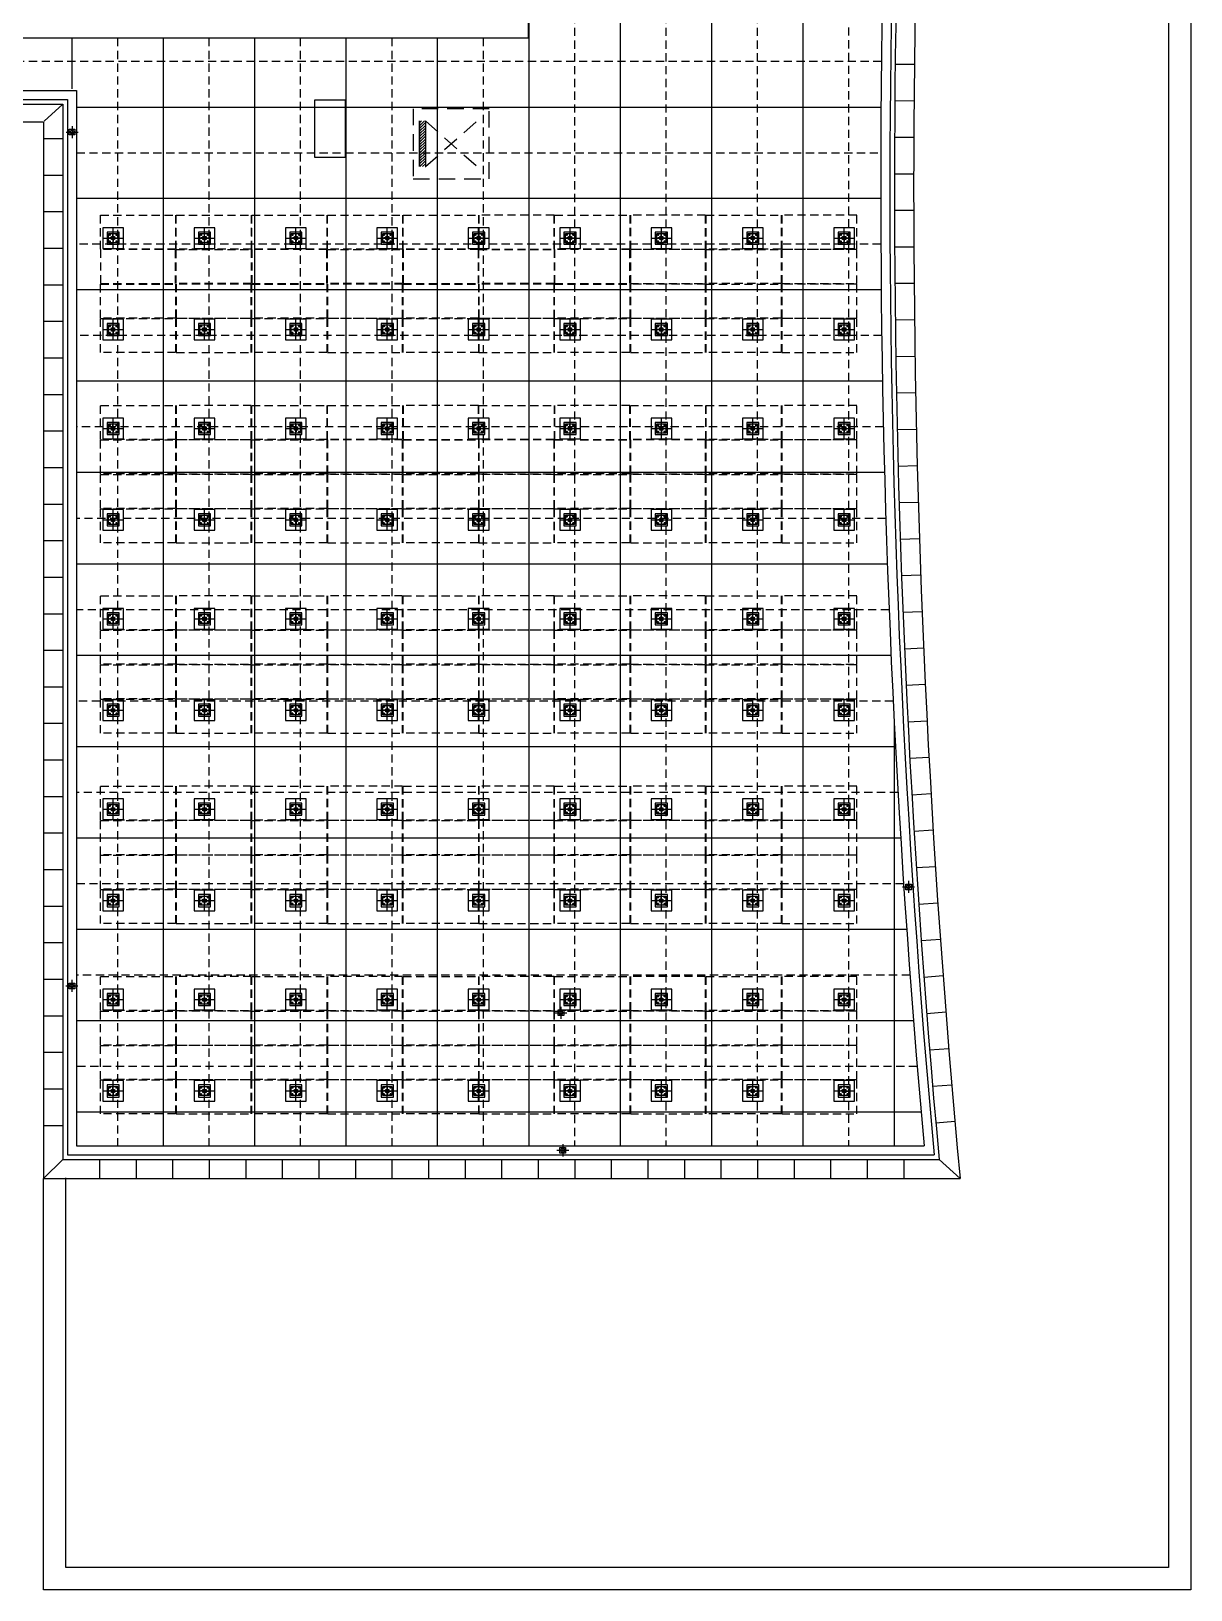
# Model space of a CAD drawing. Header units: millimetres. Extents: x 49154 to 181784, y 28275 to 149577.
# Drawn here: x 143714 to 181784, y 28275 to 79450 of the extents above; entities that cross this region are included whole.
import ezdxf

# ---------------------------------------------------------------- set-up
doc = ezdxf.new("R2010")
doc.units = ezdxf.units.MM
doc.header["$LTSCALE"] = 300
doc.linetypes.add('CENTER', pattern=[2, 1.25, -0.25, 0.25, -0.25])
doc.linetypes.add('HID', pattern=[2.8, 1.8, -1])
for name, color, linetype in [('A-ELE', 7, 'Continuous'), ('A-ELE-4', 4, 'Continuous'), ('A-ELE-8', 8, 'Continuous'), ('A-ETC-HANDRAIL', 8, 'Continuous'), ('A-FIN', 6, 'Continuous'), ('A-HAT', 251, 'Continuous'), ('A-SYM', 7, 'Continuous'), ('A-WALL', 3, 'Continuous'), ('A-지붕바닥', 251, 'Continuous'), ('OPEN', 1, 'HID'), ('우수계획', 7, 'Continuous'), ('장비패드', 7, 'Continuous'), ('태양광', 7, 'Continuous'), ('태양광 모듈', 150, 'Continuous'), ('트랜치', 8, 'Continuous')]:
    doc.layers.add(name, color=color, linetype=linetype)

# ---------------------------------------------------------------- blocks, each defined once
blk = doc.blocks.new('A$Cacae0627')
at = {"layer": '우수계획', "color": 1}
for p, q in [((-528, 0), (528, 0)), ((0, 528), (0, -528))]:
    blk.add_line(p, q, dxfattribs=at)
at = {"layer": '우수계획', "color": 6, "lineweight": -3}
blk.add_lwpolyline([(-250, 250), (250, 250), (250, -250), (-250, -250)], close=True, dxfattribs=at)
blk.add_circle((0, 0), 167, dxfattribs=at)
blk = doc.blocks.new('A$C2f499a12')
at = {"layer": 'A-SYM', "xscale": 0.3749999999999939, "yscale": 0.3749999999999939, "zscale": 0.3749999999999939}
blk.add_blockref('A$Cacae0627', (308, 198), dxfattribs=at)
blk = doc.blocks.new('G$CF06C846F')
at = {"layer": '태양광', "color": 6, "linetype": 'CENTER', "ltscale": 5}
for p, q in [((0, 29), (58, 29)), ((29, 58), (29, 0))]:
    blk.add_line(p, q, dxfattribs=at)
at = {"layer": '태양광', "color": 6}
blk.add_lwpolyline([(14, 20), (29, 12), (44, 20), (44, 38), (29, 46), (14, 38)], close=True, dxfattribs=at)
for radius in [15, 10]:
    blk.add_circle((29, 29), radius, dxfattribs=at)
blk = doc.blocks.new('G$CCACB8904')
at = {"layer": '태양광', "color": 1, "linetype": 'CENTER', "ltscale": 50}
for p, q in [((300, 640), (300, -40)), ((-40, 300), (640, 300))]:
    blk.add_line(p, q, dxfattribs=at)
at = {"layer": '태양광', "color": 9}
for p, q in [((450, 450), (150, 450)), ((150, 450), (150, 150)), ((150, 150), (450, 150)), ((250, 304.5), (185, 304.5)), ((185, 295.5), (185, 304.5)), ((250, 295.5), (185, 295.5)), ((230, 295.5), (230, 304.5)), ((295.5, 350), (295.5, 415)), ((295.5, 415), (304.5, 415)), ((295.5, 370), (304.5, 370)), ((295.5, 250), (295.5, 185)), ((304.5, 225), (295.5, 225)), ((304.5, 185), (295.5, 185)), ((304.5, 350), (304.5, 415)), ((304.5, 250), (304.5, 185)), ((350, 304.5), (415, 304.5)), ((350, 295.5), (415, 295.5)), ((370, 304.5), (370, 295.5)), ((415, 304.5), (415, 295.5)), ((450, 150), (450, 450))]:
    blk.add_line(p, q, dxfattribs=at)
at = {"layer": '태양광', "color": 8}
blk.add_lwpolyline([(640, 640), (640, -40), (-40, -40), (-40, 640)], close=True, dxfattribs=at)
at = {"layer": '태양광', "color": 251, "linetype": 'HID'}
blk.add_lwpolyline([(500, 100), (100, 100), (100, 500), (500, 500)], close=True, dxfattribs=at)
at = {"layer": '태양광', "color": 4}
for points in [[(250, 250), (350, 250), (350, 350), (250, 350)], [(253.2, 253.2), (346.8, 253.2), (346.8, 346.8), (253.2, 346.8)]]:
    blk.add_lwpolyline(points, close=True, dxfattribs=at)
at = {"layer": '태양광'}
for p in [(161, 381), (161, 161), (381, 381), (381, 161)]:
    blk.add_blockref('G$CF06C846F', p, dxfattribs=at)
blk = doc.blocks.new('*U81')
blk.add_blockref('G$CCACB8904', (-300, -300))
blk = doc.blocks.new('*U80')
at = {"layer": '태양광'}
blk.add_blockref('*U81', (0, 0), dxfattribs=at)
blk = doc.blocks.new('*U2461')
at = {"layer": '태양광'}
blk.add_blockref('*U80', (0, 0), dxfattribs=at)
blk = doc.blocks.new('*U70')
at = {"color": 6}
for p in [(0, 3000), (3000, 3000), (6000, 3000), (9000, 3000), (0, 0), (3000, 0), (6000, 0), (9000, 0)]:
    blk.add_blockref('*U2461', p, dxfattribs=at)
at = {"color": 0, "linetype": 'ByBlock', "lineweight": -2, "transparency": 16777216}
for p in [(12000, 3000), (15000, 3000), (18000, 3000), (21000, 3000), (24000, 3000), (12000, 0), (15000, 0), (18000, 0), (21000, 0), (24000, 0)]:
    blk.add_blockref('*U2461', p, dxfattribs=at)
blk = doc.blocks.new('*U83')
blk.add_blockref('G$CCACB8904', (-300, -300))
blk = doc.blocks.new('*U82')
at = {"layer": '태양광'}
blk.add_blockref('*U83', (0, 0), dxfattribs=at)
blk = doc.blocks.new('*U2463')
at = {"layer": '태양광'}
blk.add_blockref('*U82', (0, 0), dxfattribs=at)
blk = doc.blocks.new('*U72')
at = {"color": 6}
for p in [(0, 3000), (3000, 3000), (6000, 3000), (9000, 3000), (0, 0), (3000, 0), (6000, 0), (9000, 0)]:
    blk.add_blockref('*U2463', p, dxfattribs=at)
at = {"color": 0, "linetype": 'ByBlock', "lineweight": -2, "transparency": 16777216}
for p in [(12000, 3000), (15000, 3000), (18000, 3000), (21000, 3000), (24000, 3000), (12000, 0), (15000, 0), (18000, 0), (21000, 0), (24000, 0)]:
    blk.add_blockref('*U2463', p, dxfattribs=at)
blk = doc.blocks.new('*U85')
blk.add_blockref('G$CCACB8904', (-300, -300))
blk = doc.blocks.new('*U84')
at = {"layer": '태양광'}
blk.add_blockref('*U85', (0, 0), dxfattribs=at)
blk = doc.blocks.new('*U2465')
at = {"layer": '태양광'}
blk.add_blockref('*U84', (0, 0), dxfattribs=at)
blk = doc.blocks.new('*U74')
at = {"color": 6}
for p in [(0, 3000), (3000, 3000), (6000, 3000), (9000, 3000), (0, 0), (3000, 0), (6000, 0), (9000, 0)]:
    blk.add_blockref('*U2465', p, dxfattribs=at)
at = {"color": 0, "linetype": 'ByBlock', "lineweight": -2, "transparency": 16777216}
for p in [(12000, 3000), (15000, 3000), (18000, 3000), (21000, 3000), (24000, 3000), (12000, 0), (15000, 0), (18000, 0), (21000, 0), (24000, 0)]:
    blk.add_blockref('*U2465', p, dxfattribs=at)
blk = doc.blocks.new('*U87')
blk.add_blockref('G$CCACB8904', (-300, -300))
blk = doc.blocks.new('*U86')
at = {"layer": '태양광'}
blk.add_blockref('*U87', (0, 0), dxfattribs=at)
blk = doc.blocks.new('*U2467')
at = {"layer": '태양광'}
blk.add_blockref('*U86', (0, 0), dxfattribs=at)
blk = doc.blocks.new('*U76')
at = {"color": 6}
for p in [(0, 3000), (3000, 3000), (6000, 3000), (9000, 3000), (0, 0), (3000, 0), (6000, 0), (9000, 0)]:
    blk.add_blockref('*U2467', p, dxfattribs=at)
at = {"color": 0, "linetype": 'ByBlock', "lineweight": -2, "transparency": 16777216}
for p in [(12000, 3000), (15000, 3000), (18000, 3000), (21000, 3000), (24000, 3000), (12000, 0), (15000, 0), (18000, 0), (21000, 0), (24000, 0)]:
    blk.add_blockref('*U2467', p, dxfattribs=at)
blk = doc.blocks.new('*U89')
blk.add_blockref('G$CCACB8904', (-300, -300))
blk = doc.blocks.new('*U88')
at = {"layer": '태양광'}
blk.add_blockref('*U89', (0, 0), dxfattribs=at)
blk = doc.blocks.new('*U2469')
at = {"layer": '태양광'}
blk.add_blockref('*U88', (0, 0), dxfattribs=at)
blk = doc.blocks.new('*U78')
at = {"color": 6}
for p in [(0, 3000), (3000, 3000), (6000, 3000), (9000, 3000), (0, 0), (3000, 0), (6000, 0), (9000, 0)]:
    blk.add_blockref('*U2469', p, dxfattribs=at)
at = {"color": 0, "linetype": 'ByBlock', "lineweight": -2, "transparency": 16777216}
for p in [(12000, 3000), (15000, 3000), (18000, 3000), (21000, 3000), (24000, 3000), (12000, 0), (15000, 0), (18000, 0), (21000, 0), (24000, 0)]:
    blk.add_blockref('*U2469', p, dxfattribs=at)
blk = doc.blocks.new('2MF_기계장비패드')
at = {"layer": '장비패드', "elevation": 0}
for points in [[(-20250, 7600), (-19120, 7600), (-19120, 6600), (-20250, 6600)], [(-19120, 7600), (-17990, 7600), (-17990, 6600), (-19120, 6600)], [(-17990, 7600), (-16860, 7600), (-16860, 6600), (-17990, 6600)], [(-20290, 4400), (-17880, 4400), (-17880, 5400), (-20290, 5400)], [(-16750, 4400), (-17880, 4400), (-17880, 5400), (-16750, 5400)], [(-15620, 4400), (-16750, 4400), (-16750, 5400), (-15620, 5400)], [(-14490, 4400), (-15620, 4400), (-15620, 5400), (-14490, 5400)], [(-16890, 3200), (-20290, 3200), (-20290, 2100), (-16890, 2100)], [(-13190, 3200), (-16590, 3200), (-16590, 2100), (-13190, 2100)], [(-10240, 2100), (-12890, 2100), (-12890, 3200), (-10240, 3200)], [(-7290, 2100), (-9940, 2100), (-9940, 3200), (-7290, 3200)], [(-4340, 2100), (-6990, 2100), (-6990, 3200), (-4340, 3200)], [(-1390, 2100), (-4040, 2100), (-4040, 3200), (-1390, 3200)], [(-17640, -200), (-20290, -200), (-20290, 900), (-17640, 900)], [(-14690, -200), (-17340, -200), (-17340, 900), (-14690, 900)], [(-11740, -200), (-14390, -200), (-14390, 900), (-11740, 900)], [(-8790, -200), (-11440, -200), (-11440, 900), (-8790, 900)], [(-5840, -200), (-8490, -200), (-8490, 900), (-5840, 900)], [(-2890, -200), (-5540, -200), (-5540, 900), (-2890, 900)], [(-16890, -2600), (-20290, -2600), (-20290, -1500), (-16890, -1500)], [(-16590, -2600), (-13590, -2600), (-13590, -1500), (-16590, -1500)], [(-13290, -2600), (-10290, -2600), (-10290, -1500), (-13290, -1500)], [(-7340, -2600), (-9990, -2600), (-9990, -1500), (-7340, -1500)], [(-4390, -2600), (-7040, -2600), (-7040, -1500), (-4390, -1500)], [(-4090, -2600), (-2250, -2600), (-2250, -1500), (-4090, -1500)], [(-16890, -3800), (-20290, -3800), (-20290, -4900), (-16890, -4900)], [(-13190, -3800), (-16590, -3800), (-16590, -4900), (-13190, -4900)], [(-10090, -3700), (-12890, -3700), (-12890, -4900), (-10090, -4900)], [(-9790, -4900), (-7380, -4900), (-7380, -3900), (-9790, -3900)], [(-6580, -4900), (-4740, -4900), (-4740, -3900), (-6580, -3900)], [(-4740, -4900), (-3300, -4900), (-3300, -3900), (-4740, -3900)], [(-3300, -4900), (-1830, -4900), (-1830, -3900), (-3300, -3900)], [(-130, -17205), (870, -17205), (870, -19105), (-130, -19105)]]:
    blk.add_lwpolyline(points, close=True, dxfattribs=at)

msp = doc.modelspace()

# ---------------------------------------------------------------- hatches: boundary and pattern name
at = {"layer": 'A-HAT'}
h = msp.add_hatch(dxfattribs=at)
h.set_pattern_fill('ANSI31', color=252, scale=20)
h.set_pattern_definition([(45, (39600, -25700), (-44.90128, 44.90128), [])])
h.paths.add_polyline_path([(156463.6, 76505), (156653.6, 76505), (156653.6, 75005), (156463.6, 75005)])

# ---------------------------------------------------------------- linework, layer by layer
at = {"layer": 'A-ELE', "ltscale": 10}
for p, q in [((123903.6, 77055), (144753.6, 77055)), ((144753.6, 77055), (144753.6, 42405)), ((144753.6, 42405), (173520.6, 42405))]:
    msp.add_line(p, q, dxfattribs=at)
msp.add_lwpolyline([(123373.6, 79375), (123373.6, 76475), (144123.6, 76475), (144123.6, 41775), (174212.1, 41775)], dxfattribs=at)
for radius, start, end in [(347015, 174.623942, 185.270322), (346385, 174.59608, 185.384597)]:
    msp.add_arc((519068.6, 74280), radius, start, end, dxfattribs=at)
at = {"layer": 'A-ELE-4', "linetype": 'HID'}
msp.add_lwpolyline([(156253.6, 74605), (158753.6, 74605), (158753.6, 76905), (156253.6, 76905)], close=True, dxfattribs=at)
at = {"layer": 'A-ELE-8', "color": 251, "elevation": 0}
for points in [[(173043.4, 90710), (181783.6, 90710), (181783.6, 28275), (144123.6, 28275), (144123.6, 41775)], [(173009.5, 89980), (181053.6, 89980), (181053.6, 29005), (144853.6, 29005), (144853.6, 41805)]]:
    msp.add_lwpolyline(points, dxfattribs=at)
at = {"layer": 'A-ETC-HANDRAIL'}
for p, q in [((172707.5, 78352.5), (172077.6, 78359.9)), ((172695.5, 77154.8), (172065.5, 77160)), ((144123.6, 75925), (144753.6, 75925)), ((172687.6, 75957), (172057.6, 75960)), ((144123.6, 74725), (144753.6, 74725)), ((172683.9, 74759.2), (172053.9, 74760)), ((144123.6, 73525), (144753.6, 73525)), ((172684.3, 73561.3), (172054.3, 73560)), ((144123.6, 72325), (144753.6, 72325)), ((172688.9, 72363.5), (172058.9, 72360)), ((172697.6, 71165.7), (172067.6, 71160.1)), ((144123.6, 71125), (144753.6, 71125)), ((144123.6, 69925), (144753.6, 69925)), ((172710.4, 69968), (172080.5, 69960.1)), ((144123.6, 68725), (144753.6, 68725)), ((172727.4, 68770.3), (172097.5, 68760.3)), ((172748.5, 67572.6), (172118.6, 67560.4)), ((144123.6, 67525), (144753.6, 67525)), ((144123.6, 66325), (144753.6, 66325)), ((172773.8, 66375.1), (172143.9, 66360.7)), ((144123.6, 65125), (144753.6, 65125)), ((172803.2, 65177.6), (172173.4, 65161.1)), ((172836.7, 63980.3), (172207, 63961.5)), ((144123.6, 63925), (144753.6, 63925)), ((144123.6, 62725), (144753.6, 62725)), ((172874.4, 62783), (172244.8, 62762.1)), ((144123.6, 61525), (144753.6, 61525)), ((172916.2, 61586), (172286.7, 61562.9)), ((172962.2, 60389), (172332.7, 60363.8)), ((144123.6, 60325), (144753.6, 60325)), ((144123.6, 59125), (144753.6, 59125)), ((173012.3, 59192.2), (172382.9, 59164.8)), ((144123.6, 57925), (144753.6, 57925)), ((173066.6, 57995.7), (172437.3, 57966)), ((144123.6, 56725), (144753.6, 56725)), ((173124.9, 56799.3), (172495.7, 56767.5)), ((144123.6, 55525), (144753.6, 55525)), ((173187.5, 55603.1), (172558.4, 55569.1)), ((144123.6, 54325), (144753.6, 54325)), ((173254.1, 54407.1), (172625.2, 54371)), ((144123.6, 53125), (144753.6, 53125)), ((173324.9, 53211.4), (172696.1, 53173.1)), ((144123.6, 51925), (144753.6, 51925)), ((173399.8, 52015.9), (172771.1, 51975.4)), ((144123.6, 50725), (144753.6, 50725)), ((173478.9, 50820.7), (172850.3, 50778)), ((144123.6, 49525), (144753.6, 49525)), ((173562.1, 49625.8), (172933.7, 49580.9)), ((144123.6, 48325), (144753.6, 48325)), ((173649.4, 48431.1), (173021.2, 48384.1)), ((144123.6, 47125), (144753.6, 47125)), ((173740.8, 47236.8), (173112.8, 47187.6)), ((144123.6, 45925), (144753.6, 45925)), ((173836.4, 46042.8), (173208.5, 45991.4)), ((144123.6, 44725), (144753.6, 44725)), ((173936.1, 44849.1), (173308.4, 44795.6)), ((144123.6, 43525), (144753.6, 43525)), ((174040, 43655.8), (173412.4, 43600.1)), ((145967.8, 41775), (145967.8, 42405)), ((147167.8, 41775), (147167.8, 42405)), ((148367.8, 41775), (148367.8, 42405)), ((149567.8, 41775), (149567.8, 42405)), ((150767.8, 41775), (150767.8, 42405)), ((151967.8, 41775), (151967.8, 42405)), ((153167.8, 41775), (153167.8, 42405)), ((154367.8, 41775), (154367.8, 42405)), ((155567.8, 41775), (155567.8, 42405)), ((156767.8, 41775), (156767.8, 42405)), ((157967.8, 41775), (157967.8, 42405)), ((159167.8, 41775), (159167.8, 42405)), ((160367.8, 41775), (160367.8, 42405)), ((161567.8, 41775), (161567.8, 42405)), ((162767.8, 41775), (162767.8, 42405)), ((163967.8, 41775), (163967.8, 42405)), ((165167.8, 41775), (165167.8, 42405)), ((166367.8, 41775), (166367.8, 42405)), ((167567.8, 41775), (167567.8, 42405)), ((168767.8, 41775), (168767.8, 42405)), ((169967.8, 41775), (169967.8, 42405)), ((171167.8, 41775), (171167.8, 42405)), ((172367.8, 41775), (172367.8, 42405))]:
    msp.add_line(p, q, dxfattribs=at)
at = {"layer": 'A-FIN'}
msp.add_line((156453.6, 76505), (156453.6, 75005), dxfattribs=at)
at = {"layer": 'A-HAT'}
for p, q in [((144753.6, 77055), (144143.6, 76495)), ((144753.6, 42405), (144123.6, 41775)), ((173520.6, 42405), (174212.1, 41775))]:
    msp.add_line(p, q, dxfattribs=at)
at = {"layer": 'A-WALL'}
for p, q in [((156463.6, 76505), (156463.6, 75005)), ((156653.6, 76505), (156653.6, 75005))]:
    msp.add_line(p, q, dxfattribs=at)
at = {"layer": 'A-지붕바닥'}
for p, q in [((169048.6, 106455), (169048.6, 42855)), ((163048.6, 103505), (163048.6, 42855)), ((166048.6, 103505), (166048.6, 42855)), ((160048.6, 96655), (160048.6, 42855)), ((145048.6, 79225), (145048.6, 77555)), ((148048.6, 79225), (148048.6, 42855)), ((151048.6, 79225), (151048.6, 42855)), ((154048.6, 79225), (154048.6, 42855)), ((157048.6, 42855), (157048.6, 79225)), ((145203.6, 76955), (171613.9, 76955)), ((171603.7, 73955), (145203.6, 73955)), ((171619.5, 70955), (145203.6, 70955)), ((171661.1, 67955), (145203.6, 67955)), ((171728.7, 64955), (145203.6, 64955)), ((171822.2, 61955), (145203.6, 61955)), ((171941.7, 58955), (145203.6, 58955)), ((172048.6, 56700.2), (172048.6, 42855)), ((172087.1, 55955), (145203.6, 55955)), ((172258.6, 52955), (145203.6, 52955)), ((172456.1, 49955), (145203.6, 49955)), ((172679.7, 46955), (145203.6, 46955)), ((172929.4, 43955), (145203.6, 43955))]:
    msp.add_line(p, q, dxfattribs=at)
at = {"layer": 'A-지붕바닥', "linetype": 'HID', "ltscale": 0.5}
for p, q in [((170548.6, 106455), (170548.6, 42855)), ((161548.6, 103505), (161548.6, 42855)), ((164548.6, 103505), (164548.6, 42855)), ((167548.6, 103505), (167548.6, 42855)), ((146548.6, 79225), (146548.6, 42855)), ((149548.6, 79225), (149548.6, 42855)), ((152548.6, 79225), (152548.6, 42855)), ((155548.6, 79225), (155548.6, 42855)), ((158548.6, 79225), (158548.6, 42855)), ((171628.6, 78455), (124353.6, 78455)), ((145203.6, 75455), (171605.6, 75455)), ((171608.4, 72455), (145203.6, 72455)), ((171637.1, 69455), (145203.6, 69455)), ((171691.7, 66455), (145203.6, 66455)), ((171772.2, 63455), (145203.6, 63455)), ((171878.7, 60455), (145203.6, 60455)), ((172011.2, 57455), (145203.6, 57455)), ((172169.6, 54455), (145203.6, 54455)), ((172354.1, 51455), (145203.6, 51455)), ((172564.6, 48455), (145203.6, 48455)), ((172801.3, 45455), (145203.6, 45455))]:
    msp.add_line(p, q, dxfattribs=at)
at = {"layer": 'OPEN'}
for p, q in [((156653.6, 75005), (158353.6, 76505)), ((156653.6, 76505), (158353.6, 75005))]:
    msp.add_line(p, q, dxfattribs=at)
at = {"layer": '태양광 모듈', "linetype": 'HID', "ltscale": 0.5, "elevation": 0}
for points in [[(145988.6, 73410.7), (148453.6, 73410.7), (148453.6, 72293.9), (145988.6, 72293.9)], [(148473.6, 73410.7), (150938.6, 73410.7), (150938.6, 72293.9), (148473.6, 72293.9)], [(150958.6, 73410.7), (153423.6, 73410.7), (153423.6, 72293.9), (150958.6, 72293.9)], [(153443.6, 73410.7), (155908.6, 73410.7), (155908.6, 72293.9), (153443.6, 72293.9)], [(155928.6, 73410.7), (158393.6, 73410.7), (158393.6, 72293.9), (155928.6, 72293.9)], [(158413.6, 72293.9), (160878.6, 72293.9), (160878.6, 73410.7), (158413.6, 73410.7)], [(160898.6, 73410.7), (163363.6, 73410.7), (163363.6, 72293.9), (160898.6, 72293.9)], [(163383.6, 72293.9), (165848.6, 72293.9), (165848.6, 73410.7), (163383.6, 73410.7)], [(165868.6, 73410.7), (168333.6, 73410.7), (168333.6, 72293.9), (165868.6, 72293.9)], [(168353.6, 72293.9), (170818.6, 72293.9), (170818.6, 73410.7), (168353.6, 73410.7)], [(148453.6, 72279.2), (145988.6, 72279.2), (145988.6, 71162.4), (148453.6, 71162.4)], [(150938.6, 71162.4), (148473.6, 71162.4), (148473.6, 72279.2), (150938.6, 72279.2)], [(153423.6, 72279.2), (150958.6, 72279.2), (150958.6, 71162.4), (153423.6, 71162.4)], [(155908.6, 71162.4), (153443.6, 71162.4), (153443.6, 72279.2), (155908.6, 72279.2)], [(158393.6, 72279.2), (155928.6, 72279.2), (155928.6, 71162.4), (158393.6, 71162.4)], [(160878.6, 71162.4), (158413.6, 71162.4), (158413.6, 72279.2), (160878.6, 72279.2)], [(163363.6, 72279.2), (160898.6, 72279.2), (160898.6, 71162.4), (163363.6, 71162.4)], [(165848.6, 72279.2), (163383.6, 72279.2), (163383.6, 71162.4), (165848.6, 71162.4)], [(168333.6, 71162.4), (165868.6, 71162.4), (165868.6, 72279.2), (168333.6, 72279.2)], [(170818.6, 72279.2), (168353.6, 72279.2), (168353.6, 71162.4), (170818.6, 71162.4)], [(145988.6, 71147.6), (148453.6, 71147.6), (148453.6, 70030.9), (145988.6, 70030.9)], [(148473.6, 70030.9), (150938.6, 70030.9), (150938.6, 71147.6), (148473.6, 71147.6)], [(150958.6, 71147.6), (153423.6, 71147.6), (153423.6, 70030.9), (150958.6, 70030.9)], [(153443.6, 70030.9), (155908.6, 70030.9), (155908.6, 71147.6), (153443.6, 71147.6)], [(155928.6, 71147.6), (158393.6, 71147.6), (158393.6, 70030.9), (155928.6, 70030.9)], [(158413.6, 70030.9), (160878.6, 70030.9), (160878.6, 71147.6), (158413.6, 71147.6)], [(160898.6, 71147.6), (163363.6, 71147.6), (163363.6, 70030.9), (160898.6, 70030.9)], [(163383.6, 70030.9), (165848.6, 70030.9), (165848.6, 71147.6), (163383.6, 71147.6)], [(165868.6, 71147.6), (168333.6, 71147.6), (168333.6, 70030.9), (165868.6, 70030.9)], [(168353.6, 70030.9), (170818.6, 70030.9), (170818.6, 71147.6), (168353.6, 71147.6)], [(148453.6, 68899.3), (145988.6, 68899.3), (145988.6, 70016.1), (148453.6, 70016.1)], [(150938.6, 70016.1), (148473.6, 70016.1), (148473.6, 68899.3), (150938.6, 68899.3)], [(153423.6, 68899.3), (150958.6, 68899.3), (150958.6, 70016.1), (153423.6, 70016.1)], [(155908.6, 70016.1), (153443.6, 70016.1), (153443.6, 68899.3), (155908.6, 68899.3)], [(158393.6, 68899.3), (155928.6, 68899.3), (155928.6, 70016.1), (158393.6, 70016.1)], [(160878.6, 70016.1), (158413.6, 70016.1), (158413.6, 68899.3), (160878.6, 68899.3)], [(163363.6, 68899.3), (160898.6, 68899.3), (160898.6, 70016.1), (163363.6, 70016.1)], [(165848.6, 70016.1), (163383.6, 70016.1), (163383.6, 68899.3), (165848.6, 68899.3)], [(168333.6, 68899.3), (165868.6, 68899.3), (165868.6, 70016.1), (168333.6, 70016.1)], [(170818.6, 70016.1), (168353.6, 70016.1), (168353.6, 68899.3), (170818.6, 68899.3)], [(145988.6, 67160.7), (148453.6, 67160.7), (148453.6, 66043.9), (145988.6, 66043.9)], [(148473.6, 66043.9), (150938.6, 66043.9), (150938.6, 67160.7), (148473.6, 67160.7)], [(150958.6, 67160.7), (153423.6, 67160.7), (153423.6, 66043.9), (150958.6, 66043.9)], [(153443.6, 67160.7), (155908.6, 67160.7), (155908.6, 66043.9), (153443.6, 66043.9)], [(155928.6, 66043.9), (158393.6, 66043.9), (158393.6, 67160.7), (155928.6, 67160.7)], [(158413.6, 67160.7), (160878.6, 67160.7), (160878.6, 66043.9), (158413.6, 66043.9)], [(160898.6, 66043.9), (163363.6, 66043.9), (163363.6, 67160.7), (160898.6, 67160.7)], [(163383.6, 67160.7), (165848.6, 67160.7), (165848.6, 66043.9), (163383.6, 66043.9)], [(165868.6, 67160.7), (168333.6, 67160.7), (168333.6, 66043.9), (165868.6, 66043.9)], [(168353.6, 66043.9), (170818.6, 66043.9), (170818.6, 67160.7), (168353.6, 67160.7)], [(148453.6, 64912.4), (145988.6, 64912.4), (145988.6, 66029.2), (148453.6, 66029.2)], [(150938.6, 66029.2), (148473.6, 66029.2), (148473.6, 64912.4), (150938.6, 64912.4)], [(153423.6, 64912.4), (150958.6, 64912.4), (150958.6, 66029.2), (153423.6, 66029.2)], [(155908.6, 66029.2), (153443.6, 66029.2), (153443.6, 64912.4), (155908.6, 64912.4)], [(158393.6, 64912.4), (155928.6, 64912.4), (155928.6, 66029.2), (158393.6, 66029.2)], [(160878.6, 66029.2), (158413.6, 66029.2), (158413.6, 64912.4), (160878.6, 64912.4)], [(163363.6, 64912.4), (160898.6, 64912.4), (160898.6, 66029.2), (163363.6, 66029.2)], [(165848.6, 66029.2), (163383.6, 66029.2), (163383.6, 64912.4), (165848.6, 64912.4)], [(168333.6, 64912.4), (165868.6, 64912.4), (165868.6, 66029.2), (168333.6, 66029.2)], [(170818.6, 66029.2), (168353.6, 66029.2), (168353.6, 64912.4), (170818.6, 64912.4)], [(145988.6, 64897.6), (148453.6, 64897.6), (148453.6, 63780.9), (145988.6, 63780.9)], [(148473.6, 63780.9), (150938.6, 63780.9), (150938.6, 64897.6), (148473.6, 64897.6)], [(150958.6, 64897.6), (153423.6, 64897.6), (153423.6, 63780.9), (150958.6, 63780.9)], [(153443.6, 63780.9), (155908.6, 63780.9), (155908.6, 64897.6), (153443.6, 64897.6)], [(155928.6, 64897.6), (158393.6, 64897.6), (158393.6, 63780.9), (155928.6, 63780.9)], [(158413.6, 63780.9), (160878.6, 63780.9), (160878.6, 64897.6), (158413.6, 64897.6)], [(160898.6, 64897.6), (163363.6, 64897.6), (163363.6, 63780.9), (160898.6, 63780.9)], [(163383.6, 63780.9), (165848.6, 63780.9), (165848.6, 64897.6), (163383.6, 64897.6)], [(165868.6, 64897.6), (168333.6, 64897.6), (168333.6, 63780.9), (165868.6, 63780.9)], [(168353.6, 63780.9), (170818.6, 63780.9), (170818.6, 64897.6), (168353.6, 64897.6)], [(148453.6, 62649.3), (145988.6, 62649.3), (145988.6, 63766.1), (148453.6, 63766.1)], [(150938.6, 63766.1), (148473.6, 63766.1), (148473.6, 62649.3), (150938.6, 62649.3)], [(153423.6, 62649.3), (150958.6, 62649.3), (150958.6, 63766.1), (153423.6, 63766.1)], [(155908.6, 63766.1), (153443.6, 63766.1), (153443.6, 62649.3), (155908.6, 62649.3)], [(158393.6, 62649.3), (155928.6, 62649.3), (155928.6, 63766.1), (158393.6, 63766.1)], [(160878.6, 63766.1), (158413.6, 63766.1), (158413.6, 62649.3), (160878.6, 62649.3)], [(163363.6, 62649.3), (160898.6, 62649.3), (160898.6, 63766.1), (163363.6, 63766.1)], [(165848.6, 63766.1), (163383.6, 63766.1), (163383.6, 62649.3), (165848.6, 62649.3)], [(168333.6, 62649.3), (165868.6, 62649.3), (165868.6, 63766.1), (168333.6, 63766.1)], [(170818.6, 63766.1), (168353.6, 63766.1), (168353.6, 62649.3), (170818.6, 62649.3)], [(148453.6, 59793.9), (145988.6, 59793.9), (145988.6, 60910.7), (148453.6, 60910.7)], [(150938.6, 60910.7), (148473.6, 60910.7), (148473.6, 59793.9), (150938.6, 59793.9)], [(153423.6, 59793.9), (150958.6, 59793.9), (150958.6, 60910.7), (153423.6, 60910.7)], [(155908.6, 60910.7), (153443.6, 60910.7), (153443.6, 59793.9), (155908.6, 59793.9)], [(158393.6, 59793.9), (155928.6, 59793.9), (155928.6, 60910.7), (158393.6, 60910.7)], [(160878.6, 60910.7), (158413.6, 60910.7), (158413.6, 59793.9), (160878.6, 59793.9)], [(163363.6, 59793.9), (160898.6, 59793.9), (160898.6, 60910.7), (163363.6, 60910.7)], [(165848.6, 60910.7), (163383.6, 60910.7), (163383.6, 59793.9), (165848.6, 59793.9)], [(168333.6, 59793.9), (165868.6, 59793.9), (165868.6, 60910.7), (168333.6, 60910.7)], [(170818.6, 60910.7), (168353.6, 60910.7), (168353.6, 59793.9), (170818.6, 59793.9)], [(148453.6, 58662.4), (145988.6, 58662.4), (145988.6, 59779.2), (148453.6, 59779.2)], [(150938.6, 59779.2), (148473.6, 59779.2), (148473.6, 58662.4), (150938.6, 58662.4)], [(153423.6, 58662.4), (150958.6, 58662.4), (150958.6, 59779.2), (153423.6, 59779.2)], [(155908.6, 59779.2), (153443.6, 59779.2), (153443.6, 58662.4), (155908.6, 58662.4)], [(158393.6, 58662.4), (155928.6, 58662.4), (155928.6, 59779.2), (158393.6, 59779.2)], [(160878.6, 59779.2), (158413.6, 59779.2), (158413.6, 58662.4), (160878.6, 58662.4)], [(163363.6, 58662.4), (160898.6, 58662.4), (160898.6, 59779.2), (163363.6, 59779.2)], [(165848.6, 59779.2), (163383.6, 59779.2), (163383.6, 58662.4), (165848.6, 58662.4)], [(168333.6, 58662.4), (165868.6, 58662.4), (165868.6, 59779.2), (168333.6, 59779.2)], [(170818.6, 59779.2), (168353.6, 59779.2), (168353.6, 58662.4), (170818.6, 58662.4)], [(148453.6, 57530.9), (145988.6, 57530.9), (145988.6, 58647.6), (148453.6, 58647.6)], [(150938.6, 58647.6), (148473.6, 58647.6), (148473.6, 57530.9), (150938.6, 57530.9)], [(153423.6, 57530.9), (150958.6, 57530.9), (150958.6, 58647.6), (153423.6, 58647.6)], [(155908.6, 58647.6), (153443.6, 58647.6), (153443.6, 57530.9), (155908.6, 57530.9)], [(158393.6, 57530.9), (155928.6, 57530.9), (155928.6, 58647.6), (158393.6, 58647.6)], [(160878.6, 58647.6), (158413.6, 58647.6), (158413.6, 57530.9), (160878.6, 57530.9)], [(163363.6, 57530.9), (160898.6, 57530.9), (160898.6, 58647.6), (163363.6, 58647.6)], [(165848.6, 58647.6), (163383.6, 58647.6), (163383.6, 57530.9), (165848.6, 57530.9)], [(168333.6, 57530.9), (165868.6, 57530.9), (165868.6, 58647.6), (168333.6, 58647.6)], [(170818.6, 58647.6), (168353.6, 58647.6), (168353.6, 57530.9), (170818.6, 57530.9)], [(148453.6, 56399.3), (145988.6, 56399.3), (145988.6, 57516.1), (148453.6, 57516.1)], [(150938.6, 57516.1), (148473.6, 57516.1), (148473.6, 56399.3), (150938.6, 56399.3)], [(153423.6, 56399.3), (150958.6, 56399.3), (150958.6, 57516.1), (153423.6, 57516.1)], [(155908.6, 57516.1), (153443.6, 57516.1), (153443.6, 56399.3), (155908.6, 56399.3)], [(158393.6, 56399.3), (155928.6, 56399.3), (155928.6, 57516.1), (158393.6, 57516.1)], [(160878.6, 57516.1), (158413.6, 57516.1), (158413.6, 56399.3), (160878.6, 56399.3)], [(163363.6, 56399.3), (160898.6, 56399.3), (160898.6, 57516.1), (163363.6, 57516.1)], [(165848.6, 57516.1), (163383.6, 57516.1), (163383.6, 56399.3), (165848.6, 56399.3)], [(168333.6, 56399.3), (165868.6, 56399.3), (165868.6, 57516.1), (168333.6, 57516.1)], [(170818.6, 57516.1), (168353.6, 57516.1), (168353.6, 56399.3), (170818.6, 56399.3)], [(148453.6, 53543.9), (145988.6, 53543.9), (145988.6, 54660.7), (148453.6, 54660.7)], [(150938.6, 54660.7), (148473.6, 54660.7), (148473.6, 53543.9), (150938.6, 53543.9)], [(153423.6, 53543.9), (150958.6, 53543.9), (150958.6, 54660.7), (153423.6, 54660.7)], [(155908.6, 54660.7), (153443.6, 54660.7), (153443.6, 53543.9), (155908.6, 53543.9)], [(158393.6, 53543.9), (155928.6, 53543.9), (155928.6, 54660.7), (158393.6, 54660.7)], [(160878.6, 54660.7), (158413.6, 54660.7), (158413.6, 53543.9), (160878.6, 53543.9)], [(163363.6, 53543.9), (160898.6, 53543.9), (160898.6, 54660.7), (163363.6, 54660.7)], [(165848.6, 54660.7), (163383.6, 54660.7), (163383.6, 53543.9), (165848.6, 53543.9)], [(168333.6, 53543.9), (165868.6, 53543.9), (165868.6, 54660.7), (168333.6, 54660.7)], [(170818.6, 54660.7), (168353.6, 54660.7), (168353.6, 53543.9), (170818.6, 53543.9)], [(148453.6, 52412.4), (145988.6, 52412.4), (145988.6, 53529.2), (148453.6, 53529.2)], [(150938.6, 53529.2), (148473.6, 53529.2), (148473.6, 52412.4), (150938.6, 52412.4)], [(153423.6, 52412.4), (150958.6, 52412.4), (150958.6, 53529.2), (153423.6, 53529.2)], [(155908.6, 53529.2), (153443.6, 53529.2), (153443.6, 52412.4), (155908.6, 52412.4)], [(158393.6, 52412.4), (155928.6, 52412.4), (155928.6, 53529.2), (158393.6, 53529.2)], [(160878.6, 53529.2), (158413.6, 53529.2), (158413.6, 52412.4), (160878.6, 52412.4)], [(163363.6, 52412.4), (160898.6, 52412.4), (160898.6, 53529.2), (163363.6, 53529.2)], [(165848.6, 53529.2), (163383.6, 53529.2), (163383.6, 52412.4), (165848.6, 52412.4)], [(168333.6, 52412.4), (165868.6, 52412.4), (165868.6, 53529.2), (168333.6, 53529.2)], [(170818.6, 53529.2), (168353.6, 53529.2), (168353.6, 52412.4), (170818.6, 52412.4)], [(148453.6, 51280.9), (145988.6, 51280.9), (145988.6, 52397.6), (148453.6, 52397.6)], [(150938.6, 52397.6), (148473.6, 52397.6), (148473.6, 51280.9), (150938.6, 51280.9)], [(153423.6, 51280.9), (150958.6, 51280.9), (150958.6, 52397.6), (153423.6, 52397.6)], [(155908.6, 52397.6), (153443.6, 52397.6), (153443.6, 51280.9), (155908.6, 51280.9)], [(158393.6, 51280.9), (155928.6, 51280.9), (155928.6, 52397.6), (158393.6, 52397.6)], [(160878.6, 52397.6), (158413.6, 52397.6), (158413.6, 51280.9), (160878.6, 51280.9)], [(163363.6, 51280.9), (160898.6, 51280.9), (160898.6, 52397.6), (163363.6, 52397.6)], [(165848.6, 52397.6), (163383.6, 52397.6), (163383.6, 51280.9), (165848.6, 51280.9)], [(168333.6, 51280.9), (165868.6, 51280.9), (165868.6, 52397.6), (168333.6, 52397.6)], [(170818.6, 52397.6), (168353.6, 52397.6), (168353.6, 51280.9), (170818.6, 51280.9)], [(148453.6, 50149.3), (145988.6, 50149.3), (145988.6, 51266.1), (148453.6, 51266.1)], [(150938.6, 51266.1), (148473.6, 51266.1), (148473.6, 50149.3), (150938.6, 50149.3)], [(153423.6, 50149.3), (150958.6, 50149.3), (150958.6, 51266.1), (153423.6, 51266.1)], [(155908.6, 51266.1), (153443.6, 51266.1), (153443.6, 50149.3), (155908.6, 50149.3)], [(158393.6, 50149.3), (155928.6, 50149.3), (155928.6, 51266.1), (158393.6, 51266.1)], [(160878.6, 51266.1), (158413.6, 51266.1), (158413.6, 50149.3), (160878.6, 50149.3)], [(163363.6, 50149.3), (160898.6, 50149.3), (160898.6, 51266.1), (163363.6, 51266.1)], [(165848.6, 51266.1), (163383.6, 51266.1), (163383.6, 50149.3), (165848.6, 50149.3)], [(168333.6, 50149.3), (165868.6, 50149.3), (165868.6, 51266.1), (168333.6, 51266.1)], [(170818.6, 51266.1), (168353.6, 51266.1), (168353.6, 50149.3), (170818.6, 50149.3)], [(148453.6, 47293.9), (145988.6, 47293.9), (145988.6, 48410.7), (148453.6, 48410.7)], [(150938.6, 48410.7), (148473.6, 48410.7), (148473.6, 47293.9), (150938.6, 47293.9)], [(153423.6, 47293.9), (150958.6, 47293.9), (150958.6, 48410.7), (153423.6, 48410.7)], [(155908.6, 48410.7), (153443.6, 48410.7), (153443.6, 47293.9), (155908.6, 47293.9)], [(158393.6, 47293.9), (155928.6, 47293.9), (155928.6, 48410.7), (158393.6, 48410.7)], [(160878.6, 48410.7), (158413.6, 48410.7), (158413.6, 47293.9), (160878.6, 47293.9)], [(163363.6, 47293.9), (160898.6, 47293.9), (160898.6, 48410.7), (163363.6, 48410.7)], [(165848.6, 48410.7), (163383.6, 48410.7), (163383.6, 47293.9), (165848.6, 47293.9)], [(168333.6, 47293.9), (165868.6, 47293.9), (165868.6, 48410.7), (168333.6, 48410.7)], [(170818.6, 48410.7), (168353.6, 48410.7), (168353.6, 47293.9), (170818.6, 47293.9)], [(148453.6, 46162.4), (145988.6, 46162.4), (145988.6, 47279.2), (148453.6, 47279.2)], [(150938.6, 47279.2), (148473.6, 47279.2), (148473.6, 46162.4), (150938.6, 46162.4)], [(153423.6, 46162.4), (150958.6, 46162.4), (150958.6, 47279.2), (153423.6, 47279.2)], [(155908.6, 47279.2), (153443.6, 47279.2), (153443.6, 46162.4), (155908.6, 46162.4)], [(158393.6, 46162.4), (155928.6, 46162.4), (155928.6, 47279.2), (158393.6, 47279.2)], [(160878.6, 47279.2), (158413.6, 47279.2), (158413.6, 46162.4), (160878.6, 46162.4)], [(163363.6, 46162.4), (160898.6, 46162.4), (160898.6, 47279.2), (163363.6, 47279.2)], [(165848.6, 47279.2), (163383.6, 47279.2), (163383.6, 46162.4), (165848.6, 46162.4)], [(168333.6, 46162.4), (165868.6, 46162.4), (165868.6, 47279.2), (168333.6, 47279.2)], [(170818.6, 47279.2), (168353.6, 47279.2), (168353.6, 46162.4), (170818.6, 46162.4)], [(148453.6, 45030.9), (145988.6, 45030.9), (145988.6, 46147.6), (148453.6, 46147.6)], [(150938.6, 46147.6), (148473.6, 46147.6), (148473.6, 45030.9), (150938.6, 45030.9)], [(153423.6, 45030.9), (150958.6, 45030.9), (150958.6, 46147.6), (153423.6, 46147.6)], [(155908.6, 46147.6), (153443.6, 46147.6), (153443.6, 45030.9), (155908.6, 45030.9)], [(158393.6, 45030.9), (155928.6, 45030.9), (155928.6, 46147.6), (158393.6, 46147.6)], [(160878.6, 46147.6), (158413.6, 46147.6), (158413.6, 45030.9), (160878.6, 45030.9)], [(163363.6, 45030.9), (160898.6, 45030.9), (160898.6, 46147.6), (163363.6, 46147.6)], [(165848.6, 46147.6), (163383.6, 46147.6), (163383.6, 45030.9), (165848.6, 45030.9)], [(168333.6, 45030.9), (165868.6, 45030.9), (165868.6, 46147.6), (168333.6, 46147.6)], [(170818.6, 46147.6), (168353.6, 46147.6), (168353.6, 45030.9), (170818.6, 45030.9)], [(148453.6, 43899.3), (145988.6, 43899.3), (145988.6, 45016.1), (148453.6, 45016.1)], [(150938.6, 45016.1), (148473.6, 45016.1), (148473.6, 43899.3), (150938.6, 43899.3)], [(153423.6, 43899.3), (150958.6, 43899.3), (150958.6, 45016.1), (153423.6, 45016.1)], [(155908.6, 45016.1), (153443.6, 45016.1), (153443.6, 43899.3), (155908.6, 43899.3)], [(158393.6, 43899.3), (155928.6, 43899.3), (155928.6, 45016.1), (158393.6, 45016.1)], [(160878.6, 45016.1), (158413.6, 45016.1), (158413.6, 43899.3), (160878.6, 43899.3)], [(163363.6, 43899.3), (160898.6, 43899.3), (160898.6, 45016.1), (163363.6, 45016.1)], [(165848.6, 45016.1), (163383.6, 45016.1), (163383.6, 43899.3), (165848.6, 43899.3)], [(168333.6, 43899.3), (165868.6, 43899.3), (165868.6, 45016.1), (168333.6, 45016.1)], [(170818.6, 45016.1), (168353.6, 45016.1), (168353.6, 43899.3), (170818.6, 43899.3)]]:
    msp.add_lwpolyline(points, close=True, dxfattribs=at)
at = {"layer": '트랜치'}
for points in [[(160033.6, 96655), (160033.6, 79225), (124353.6, 79225), (124353.6, 77505), (145203.6, 77505), (145203.6, 42855), (173027.5, 42855)], [(124053.6, 79525), (124053.6, 77205), (144903.6, 77205), (144903.6, 42555), (173356.2, 42555)]]:
    msp.add_lwpolyline(points, dxfattribs=at)
for radius, start, end in [(347465, 174.686842, 185.188964), (347165, 174.632509, 185.243178)]:
    msp.add_arc((519068.6, 74280), radius, start, end, dxfattribs=at)

# ---------------------------------------------------------------- block references
at = {"color": 6, "xscale": -1, "rotation": 180}
for name, p in [('*U78', (146403.6, 72655)), ('*U76', (146403.6, 66405)), ('*U74', (146403.6, 60155)), ('*U72', (146403.6, 53905)), ('*U70', (146403.6, 47655))]:
    msp.add_blockref(name, p, dxfattribs=at)
at = {"layer": 'A-SYM', "xscale": 0.3749999999999939, "yscale": 0.3749999999999939, "zscale": 0.3749999999999939}
for p in [(145055.5, 76137.5), (172516.9, 51355), (145052.4, 48105), (161165.4, 42705)]:
    msp.add_blockref('A$Cacae0627', p, dxfattribs=at)
at = {"layer": 'A-지붕바닥'}
msp.add_blockref('A$C2f499a12', (160795.5, 47023.4), dxfattribs=at)
at = {"layer": '장비패드'}
msp.add_blockref('2MF_기계장비패드', (153153.6, 94405), dxfattribs=at)

doc.saveas('drawing.dxf')
